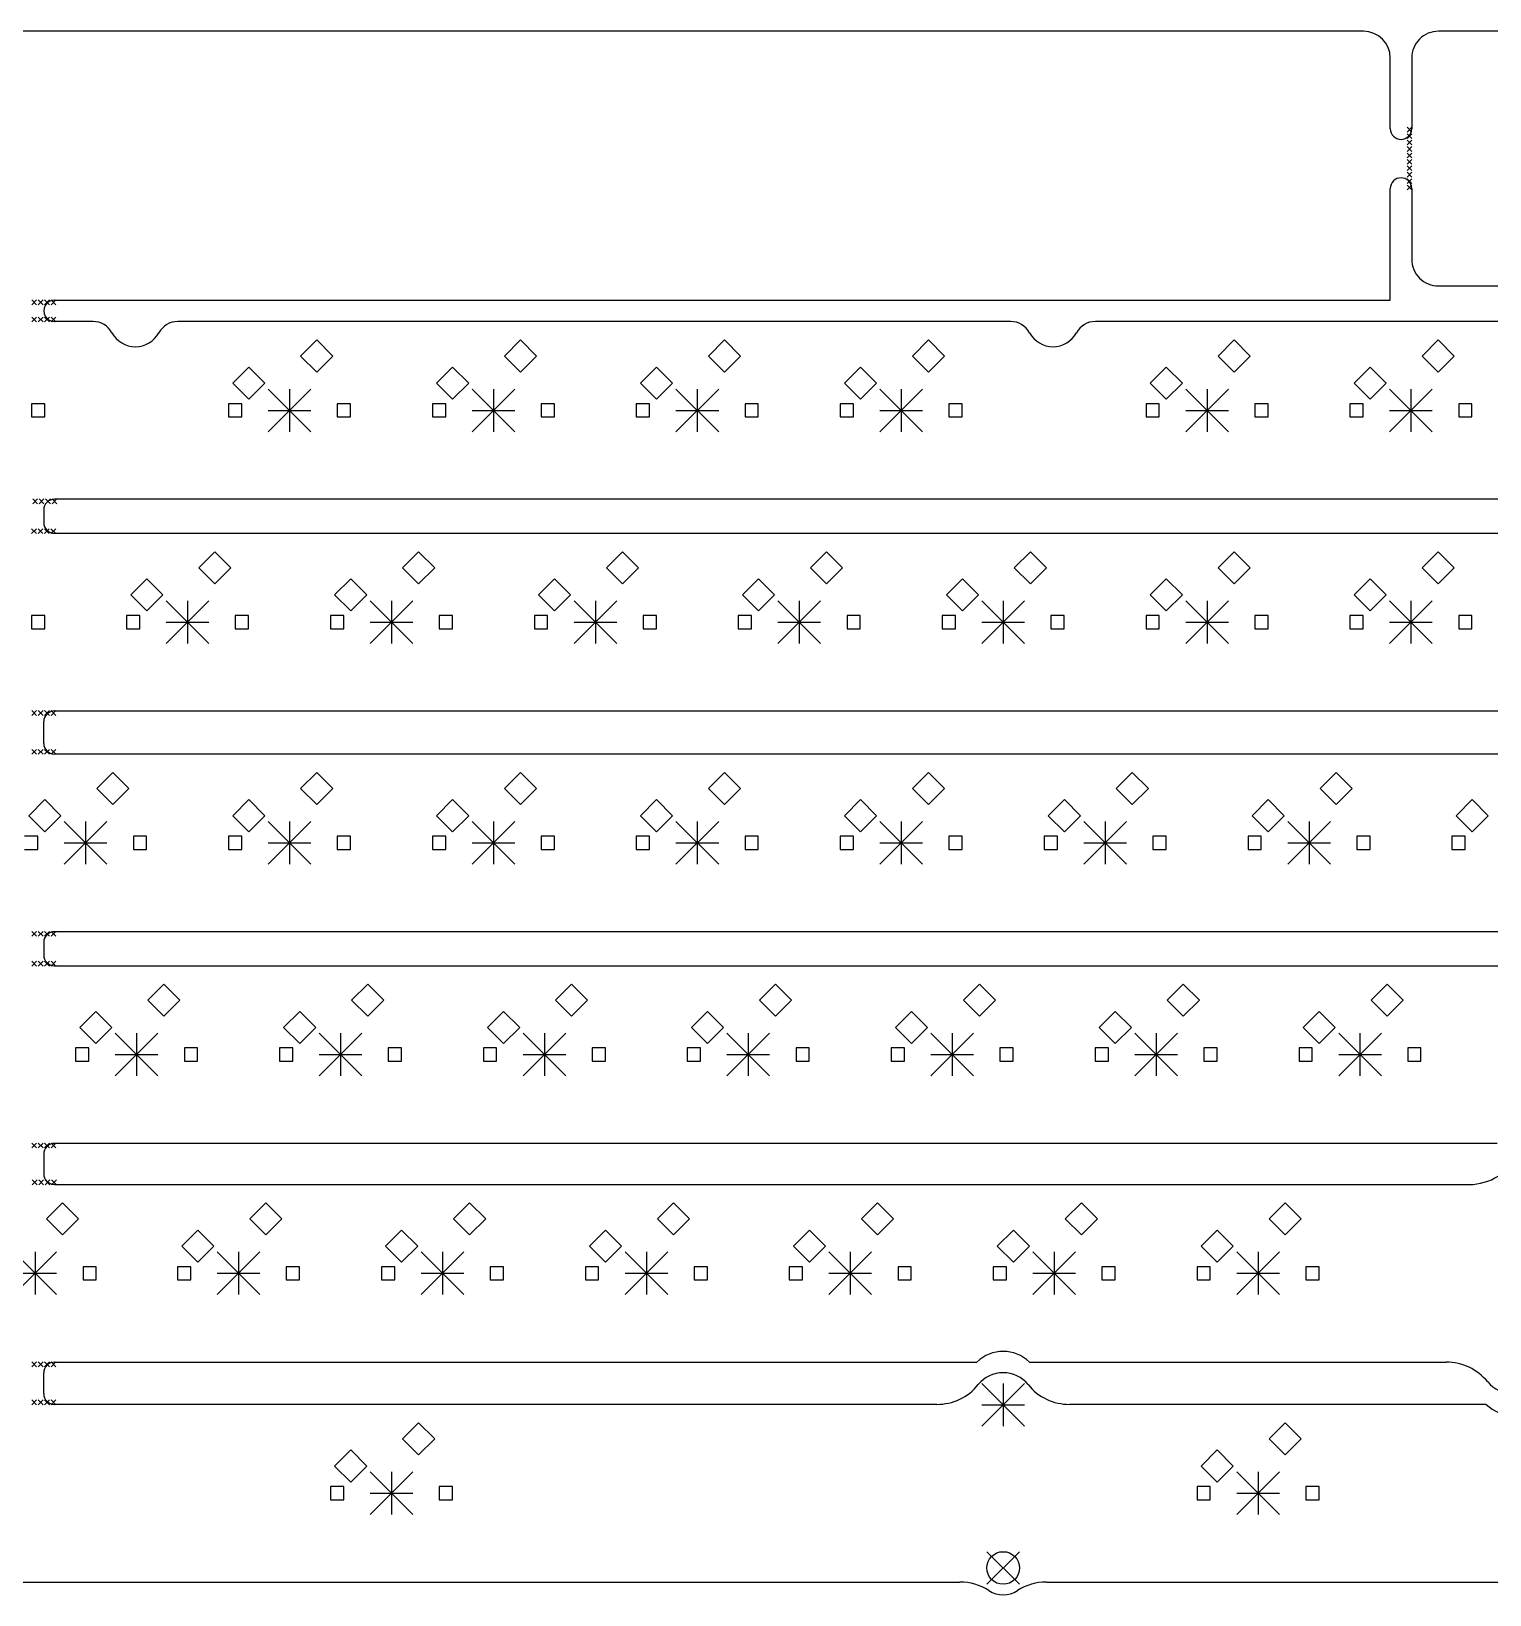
# Model space of a CAD drawing. Extents: x -31 to 357, y -136 to 35.
# Drawn here: x 99.7 to 236, y -110.7 to 35.4 of the extents above; entities that cross this region are included whole.
import ezdxf

# ---------------------------------------------------------------- set-up
doc = ezdxf.new("R2010")
doc.units = 0
doc.layers.add('BLACK', color=7, linetype='CONTINUOUS')

msp = doc.modelspace()

# ---------------------------------------------------------------- linework, layer by layer
at = {"layer": 'BLACK', "linetype": 'CONTINUOUS'}
for p, q in [((224.168, 35.425), (-26.025, 35.425)), ((347.875, 35.425), (231.168, 35.425)), ((226.668, 26.319), (226.668, 32.925)), ((228.668, 32.925), (228.668, 26.319)), ((228.243, 26.45), (228.693, 26)), ((228.693, 26.45), (228.243, 26)), ((228.243, 25.85), (228.693, 25.4)), ((228.693, 25.85), (228.243, 25.4)), ((228.243, 25.25), (228.693, 24.8)), ((228.693, 25.25), (228.243, 24.8)), ((228.243, 24.65), (228.693, 24.2)), ((228.693, 24.65), (228.243, 24.2)), ((228.243, 24.05), (228.693, 23.6)), ((228.693, 24.05), (228.243, 23.6)), ((228.243, 23.45), (228.693, 23)), ((228.693, 23.45), (228.243, 23)), ((228.243, 22.85), (228.693, 22.4)), ((228.693, 22.85), (228.243, 22.4)), ((228.243, 22.25), (228.693, 21.8)), ((228.693, 22.25), (228.243, 21.8)), ((226.668, 10.3), (226.668, 20.731)), ((228.243, 21.65), (228.693, 21.2)), ((228.693, 21.65), (228.243, 21.2)), ((228.243, 21.05), (228.693, 20.6)), ((228.693, 21.05), (228.243, 20.6)), ((228.668, 20.731), (228.668, 14.125)), ((99.7464, 10.325), (100.196, 9.875)), ((100.196, 10.325), (99.7464, 9.875)), ((100.346, 10.325), (100.796, 9.875)), ((100.796, 10.325), (100.346, 9.875)), ((100.946, 10.325), (101.396, 9.875)), ((101.396, 10.325), (100.946, 9.875)), ((101.546, 10.325), (101.996, 9.875)), ((101.996, 10.325), (101.546, 9.875)), ((101.865, 10.3), (226.668, 10.3)), ((231.168, 11.625), (286.727, 11.625)), ((99.7464, 8.725), (100.196, 8.275)), ((100.196, 8.725), (99.7464, 8.275)), ((100.346, 8.725), (100.796, 8.275)), ((100.796, 8.725), (100.346, 8.275)), ((100.946, 8.725), (101.396, 8.275)), ((101.396, 8.725), (100.946, 8.275)), ((101.546, 8.725), (101.996, 8.275)), ((101.996, 8.725), (101.546, 8.275)), ((105.471, 8.3), (101.865, 8.3)), ((191.201, 8.3), (113.382, 8.3)), ((274.651, 8.3), (199.112, 8.3)), ((126.365, 6.58), (124.865, 5.08)), ((127.865, 5.08), (126.365, 6.58)), ((145.415, 6.58), (143.915, 5.08)), ((146.915, 5.08), (145.415, 6.58)), ((164.465, 6.58), (162.965, 5.08)), ((165.965, 5.08), (164.465, 6.58)), ((183.515, 6.58), (182.015, 5.08)), ((185.015, 5.08), (183.515, 6.58)), ((212.09, 6.58), (210.59, 5.08)), ((213.59, 5.08), (212.09, 6.58)), ((231.14, 6.58), (229.64, 5.08)), ((232.64, 5.08), (231.14, 6.58)), ((124.865, 5.08), (126.365, 3.58)), ((126.365, 3.58), (127.865, 5.08)), ((143.915, 5.08), (145.415, 3.58)), ((145.415, 3.58), (146.915, 5.08)), ((162.965, 5.08), (164.465, 3.58)), ((164.465, 3.58), (165.965, 5.08)), ((182.015, 5.08), (183.515, 3.58)), ((183.515, 3.58), (185.015, 5.08)), ((210.59, 5.08), (212.09, 3.58)), ((212.09, 3.58), (213.59, 5.08)), ((229.64, 5.08), (231.14, 3.58)), ((231.14, 3.58), (232.64, 5.08)), ((120.015, 4.04), (118.515, 2.54)), ((121.515, 2.54), (120.015, 4.04)), ((139.065, 4.04), (137.565, 2.54)), ((140.565, 2.54), (139.065, 4.04)), ((158.115, 4.04), (156.615, 2.54)), ((159.615, 2.54), (158.115, 4.04)), ((177.165, 4.04), (175.665, 2.54)), ((178.665, 2.54), (177.165, 4.04)), ((205.74, 4.04), (204.24, 2.54)), ((207.24, 2.54), (205.74, 4.04)), ((224.79, 4.04), (223.29, 2.54)), ((226.29, 2.54), (224.79, 4.04)), ((118.515, 2.54), (120.015, 1.04)), ((120.015, 1.04), (121.515, 2.54)), ((121.831, 1.9939), (125.819, -1.9939)), ((125.819, 1.9939), (121.831, -1.9939)), ((123.825, 1.9939), (123.825, -1.9939)), ((137.565, 2.54), (139.065, 1.04)), ((139.065, 1.04), (140.565, 2.54)), ((140.881, 1.9939), (144.869, -1.9939)), ((144.869, 1.9939), (140.881, -1.9939)), ((142.875, 1.9939), (142.875, -1.9939)), ((156.615, 2.54), (158.115, 1.04)), ((158.115, 1.04), (159.615, 2.54)), ((159.931, 1.9939), (163.919, -1.9939)), ((163.919, 1.9939), (159.931, -1.9939)), ((161.925, 1.9939), (161.925, -1.9939)), ((175.665, 2.54), (177.165, 1.04)), ((177.165, 1.04), (178.665, 2.54)), ((178.981, 1.9939), (182.969, -1.9939)), ((182.969, 1.9939), (178.981, -1.9939)), ((180.975, 1.9939), (180.975, -1.9939)), ((204.24, 2.54), (205.74, 1.04)), ((205.74, 1.04), (207.24, 2.54)), ((207.556, 1.9939), (211.544, -1.9939)), ((211.544, 1.9939), (207.556, -1.9939)), ((209.55, 1.9939), (209.55, -1.9939)), ((223.29, 2.54), (224.79, 1.04)), ((224.79, 1.04), (226.29, 2.54)), ((226.606, 1.9939), (230.594, -1.9939)), ((230.594, 1.9939), (226.606, -1.9939)), ((228.6, 1.9939), (228.6, -1.9939)), ((100.949, 0.618724), (99.7113, 0.618724)), ((99.7113, 0.618724), (99.7113, -0.618724)), ((100.949, -0.618724), (100.949, 0.618724)), ((119.364, 0.618724), (118.126, 0.618724)), ((118.126, 0.618724), (118.126, -0.618724)), ((119.364, -0.618724), (119.364, 0.618724)), ((121.831, 0), (125.819, 0)), ((129.524, 0.618724), (128.286, 0.618724)), ((128.286, 0.618724), (128.286, -0.618724)), ((129.524, -0.618724), (129.524, 0.618724)), ((138.414, 0.618724), (137.176, 0.618724)), ((137.176, 0.618724), (137.176, -0.618724)), ((138.414, -0.618724), (138.414, 0.618724)), ((140.881, 0), (144.869, 0)), ((148.574, 0.618724), (147.336, 0.618724)), ((147.336, 0.618724), (147.336, -0.618724)), ((148.574, -0.618724), (148.574, 0.618724)), ((157.464, 0.618724), (156.226, 0.618724)), ((156.226, 0.618724), (156.226, -0.618724)), ((157.464, -0.618724), (157.464, 0.618724)), ((159.931, 0), (163.919, 0)), ((167.624, 0.618724), (166.386, 0.618724)), ((166.386, 0.618724), (166.386, -0.618724)), ((167.624, -0.618724), (167.624, 0.618724)), ((176.514, 0.618724), (175.276, 0.618724)), ((175.276, 0.618724), (175.276, -0.618724)), ((176.514, -0.618724), (176.514, 0.618724)), ((178.981, 0), (182.969, 0)), ((186.674, 0.618724), (185.436, 0.618724)), ((185.436, 0.618724), (185.436, -0.618724)), ((186.674, -0.618724), (186.674, 0.618724)), ((205.089, 0.618724), (203.851, 0.618724)), ((203.851, 0.618724), (203.851, -0.618724)), ((205.089, -0.618724), (205.089, 0.618724)), ((207.556, 0), (211.544, 0)), ((215.249, 0.618724), (214.011, 0.618724)), ((214.011, 0.618724), (214.011, -0.618724)), ((215.249, -0.618724), (215.249, 0.618724)), ((224.139, 0.618724), (222.901, 0.618724)), ((222.901, 0.618724), (222.901, -0.618724)), ((224.139, -0.618724), (224.139, 0.618724)), ((226.606, 0), (230.594, 0)), ((234.299, 0.618724), (233.061, 0.618724)), ((233.061, 0.618724), (233.061, -0.618724)), ((234.299, -0.618724), (234.299, 0.618724)), ((99.7113, -0.618724), (100.949, -0.618724)), ((118.126, -0.618724), (119.364, -0.618724)), ((128.286, -0.618724), (129.524, -0.618724)), ((137.176, -0.618724), (138.414, -0.618724)), ((147.336, -0.618724), (148.574, -0.618724)), ((156.226, -0.618724), (157.464, -0.618724)), ((166.386, -0.618724), (167.624, -0.618724)), ((175.276, -0.618724), (176.514, -0.618724)), ((185.436, -0.618724), (186.674, -0.618724)), ((203.851, -0.618724), (205.089, -0.618724)), ((214.011, -0.618724), (215.249, -0.618724)), ((222.901, -0.618724), (224.139, -0.618724)), ((233.061, -0.618724), (234.299, -0.618724)), ((99.8337, -8.275), (100.284, -8.725)), ((100.284, -8.275), (99.8337, -8.725)), ((100.434, -8.275), (100.884, -8.725)), ((100.884, -8.275), (100.434, -8.725)), ((101.034, -8.275), (101.484, -8.725)), ((101.484, -8.275), (101.034, -8.725)), ((101.634, -8.275), (102.084, -8.725)), ((102.084, -8.275), (101.634, -8.725)), ((286.727, -8.3), (101.865, -8.3)), ((100.865, -9.3), (100.865, -10.485)), ((99.731, -11.06), (100.181, -11.51)), ((100.181, -11.06), (99.731, -11.51)), ((100.331, -11.06), (100.781, -11.51)), ((100.781, -11.06), (100.331, -11.51)), ((100.931, -11.06), (101.381, -11.51)), ((101.381, -11.06), (100.931, -11.51)), ((101.531, -11.06), (101.981, -11.51)), ((101.981, -11.06), (101.531, -11.51)), ((101.865, -11.485), (241.191, -11.485)), ((116.84, -13.205), (115.34, -14.705)), ((118.34, -14.705), (116.84, -13.205)), ((135.89, -13.205), (134.39, -14.705)), ((137.39, -14.705), (135.89, -13.205)), ((154.94, -13.205), (153.44, -14.705)), ((156.44, -14.705), (154.94, -13.205)), ((173.99, -13.205), (172.49, -14.705)), ((175.49, -14.705), (173.99, -13.205)), ((193.04, -13.205), (191.54, -14.705)), ((194.54, -14.705), (193.04, -13.205)), ((212.09, -13.205), (210.59, -14.705)), ((213.59, -14.705), (212.09, -13.205)), ((231.14, -13.205), (229.64, -14.705)), ((232.64, -14.705), (231.14, -13.205)), ((110.49, -15.745), (108.99, -17.245)), ((111.99, -17.245), (110.49, -15.745)), ((115.34, -14.705), (116.84, -16.205)), ((116.84, -16.205), (118.34, -14.705)), ((129.54, -15.745), (128.04, -17.245)), ((131.04, -17.245), (129.54, -15.745)), ((134.39, -14.705), (135.89, -16.205)), ((135.89, -16.205), (137.39, -14.705)), ((148.59, -15.745), (147.09, -17.245)), ((150.09, -17.245), (148.59, -15.745)), ((153.44, -14.705), (154.94, -16.205)), ((154.94, -16.205), (156.44, -14.705)), ((167.64, -15.745), (166.14, -17.245)), ((169.14, -17.245), (167.64, -15.745)), ((172.49, -14.705), (173.99, -16.205)), ((173.99, -16.205), (175.49, -14.705)), ((186.69, -15.745), (185.19, -17.245)), ((188.19, -17.245), (186.69, -15.745)), ((191.54, -14.705), (193.04, -16.205)), ((193.04, -16.205), (194.54, -14.705)), ((205.74, -15.745), (204.24, -17.245)), ((207.24, -17.245), (205.74, -15.745)), ((210.59, -14.705), (212.09, -16.205)), ((212.09, -16.205), (213.59, -14.705)), ((224.79, -15.745), (223.29, -17.245)), ((226.29, -17.245), (224.79, -15.745)), ((229.64, -14.705), (231.14, -16.205)), ((231.14, -16.205), (232.64, -14.705)), ((108.99, -17.245), (110.49, -18.745)), ((110.49, -18.745), (111.99, -17.245)), ((128.04, -17.245), (129.54, -18.745)), ((129.54, -18.745), (131.04, -17.245)), ((147.09, -17.245), (148.59, -18.745)), ((148.59, -18.745), (150.09, -17.245)), ((166.14, -17.245), (167.64, -18.745)), ((167.64, -18.745), (169.14, -17.245)), ((185.19, -17.245), (186.69, -18.745)), ((186.69, -18.745), (188.19, -17.245)), ((204.24, -17.245), (205.74, -18.745)), ((205.74, -18.745), (207.24, -17.245)), ((223.29, -17.245), (224.79, -18.745)), ((224.79, -18.745), (226.29, -17.245)), ((112.306, -17.7911), (116.294, -21.7789)), ((116.294, -17.7911), (112.306, -21.7789)), ((114.3, -17.7911), (114.3, -21.7789)), ((131.356, -17.7911), (135.344, -21.7789)), ((135.344, -17.7911), (131.356, -21.7789)), ((133.35, -17.7911), (133.35, -21.7789)), ((150.406, -17.7911), (154.394, -21.7789)), ((154.394, -17.7911), (150.406, -21.7789)), ((152.4, -17.7911), (152.4, -21.7789)), ((169.456, -17.7911), (173.444, -21.7789)), ((173.444, -17.7911), (169.456, -21.7789)), ((171.45, -17.7911), (171.45, -21.7789)), ((188.506, -17.7911), (192.494, -21.7789)), ((192.494, -17.7911), (188.506, -21.7789)), ((190.5, -17.7911), (190.5, -21.7789)), ((207.556, -17.7911), (211.544, -21.7789)), ((211.544, -17.7911), (207.556, -21.7789)), ((209.55, -17.7911), (209.55, -21.7789)), ((226.606, -17.7911), (230.594, -21.7789)), ((230.594, -17.7911), (226.606, -21.7789)), ((228.6, -17.7911), (228.6, -21.7789)), ((100.949, -19.1663), (99.7113, -19.1663)), ((99.7113, -19.1663), (99.7113, -20.4037)), ((99.7113, -20.4037), (100.949, -20.4037)), ((100.949, -20.4037), (100.949, -19.1663)), ((109.839, -19.1663), (108.601, -19.1663)), ((108.601, -19.1663), (108.601, -20.4037)), ((108.601, -20.4037), (109.839, -20.4037)), ((109.839, -20.4037), (109.839, -19.1663)), ((112.306, -19.785), (116.294, -19.785)), ((119.999, -19.1663), (118.761, -19.1663)), ((118.761, -19.1663), (118.761, -20.4037)), ((118.761, -20.4037), (119.999, -20.4037)), ((119.999, -20.4037), (119.999, -19.1663)), ((128.889, -19.1663), (127.651, -19.1663)), ((127.651, -19.1663), (127.651, -20.4037)), ((127.651, -20.4037), (128.889, -20.4037)), ((128.889, -20.4037), (128.889, -19.1663)), ((131.356, -19.785), (135.344, -19.785)), ((139.049, -19.1663), (137.811, -19.1663)), ((137.811, -19.1663), (137.811, -20.4037)), ((137.811, -20.4037), (139.049, -20.4037)), ((139.049, -20.4037), (139.049, -19.1663)), ((147.939, -19.1663), (146.701, -19.1663)), ((146.701, -19.1663), (146.701, -20.4037)), ((146.701, -20.4037), (147.939, -20.4037)), ((147.939, -20.4037), (147.939, -19.1663)), ((150.406, -19.785), (154.394, -19.785)), ((158.099, -19.1663), (156.861, -19.1663)), ((156.861, -19.1663), (156.861, -20.4037)), ((156.861, -20.4037), (158.099, -20.4037)), ((158.099, -20.4037), (158.099, -19.1663)), ((166.989, -19.1663), (165.751, -19.1663)), ((165.751, -19.1663), (165.751, -20.4037)), ((165.751, -20.4037), (166.989, -20.4037)), ((166.989, -20.4037), (166.989, -19.1663)), ((169.456, -19.785), (173.444, -19.785)), ((177.149, -19.1663), (175.911, -19.1663)), ((175.911, -19.1663), (175.911, -20.4037)), ((175.911, -20.4037), (177.149, -20.4037)), ((177.149, -20.4037), (177.149, -19.1663)), ((186.039, -19.1663), (184.801, -19.1663)), ((184.801, -19.1663), (184.801, -20.4037)), ((184.801, -20.4037), (186.039, -20.4037)), ((186.039, -20.4037), (186.039, -19.1663)), ((188.506, -19.785), (192.494, -19.785)), ((196.199, -19.1663), (194.961, -19.1663)), ((194.961, -19.1663), (194.961, -20.4037)), ((194.961, -20.4037), (196.199, -20.4037)), ((196.199, -20.4037), (196.199, -19.1663)), ((205.089, -19.1663), (203.851, -19.1663)), ((203.851, -19.1663), (203.851, -20.4037)), ((203.851, -20.4037), (205.089, -20.4037)), ((205.089, -20.4037), (205.089, -19.1663)), ((207.556, -19.785), (211.544, -19.785)), ((215.249, -19.1663), (214.011, -19.1663)), ((214.011, -19.1663), (214.011, -20.4037)), ((214.011, -20.4037), (215.249, -20.4037)), ((215.249, -20.4037), (215.249, -19.1663)), ((224.139, -19.1663), (222.901, -19.1663)), ((222.901, -19.1663), (222.901, -20.4037)), ((222.901, -20.4037), (224.139, -20.4037)), ((224.139, -20.4037), (224.139, -19.1663)), ((226.606, -19.785), (230.594, -19.785)), ((234.299, -19.1663), (233.061, -19.1663)), ((233.061, -19.1663), (233.061, -20.4037)), ((233.061, -20.4037), (234.299, -20.4037)), ((234.299, -20.4037), (234.299, -19.1663)), ((99.7464, -28.06), (100.196, -28.51)), ((100.196, -28.06), (99.7464, -28.51)), ((100.346, -28.06), (100.796, -28.51)), ((100.796, -28.06), (100.346, -28.51)), ((100.865, -31.1133), (100.865, -29.085)), ((100.946, -28.06), (101.396, -28.51)), ((101.396, -28.06), (100.946, -28.51)), ((101.546, -28.06), (101.996, -28.51)), ((101.996, -28.06), (101.546, -28.51)), ((101.865, -28.085), (239.028, -28.085)), ((99.7464, -31.6879), (100.196, -32.1379)), ((100.196, -31.6879), (99.7464, -32.1379)), ((100.346, -31.6879), (100.796, -32.1379)), ((100.796, -31.6879), (100.346, -32.1379)), ((100.946, -31.6879), (101.396, -32.1379)), ((101.396, -31.6879), (100.946, -32.1379)), ((101.546, -31.6879), (101.996, -32.1379)), ((101.996, -31.6879), (101.546, -32.1379)), ((242.895, -32.1133), (101.865, -32.1133)), ((107.315, -33.8333), (105.815, -35.3333)), ((108.815, -35.3333), (107.315, -33.8333)), ((126.365, -33.8333), (124.865, -35.3333)), ((127.865, -35.3333), (126.365, -33.8333)), ((145.415, -33.8333), (143.915, -35.3333)), ((146.915, -35.3333), (145.415, -33.8333)), ((164.465, -33.8333), (162.965, -35.3333)), ((165.965, -35.3333), (164.465, -33.8333)), ((183.515, -33.8333), (182.015, -35.3333)), ((185.015, -35.3333), (183.515, -33.8333)), ((202.565, -33.8333), (201.065, -35.3333)), ((204.065, -35.3333), (202.565, -33.8333)), ((221.615, -33.8333), (220.115, -35.3333)), ((223.115, -35.3333), (221.615, -33.8333)), ((100.965, -36.3733), (99.465, -37.8733)), ((102.465, -37.8733), (100.965, -36.3733)), ((105.815, -35.3333), (107.315, -36.8333)), ((107.315, -36.8333), (108.815, -35.3333)), ((120.015, -36.3733), (118.515, -37.8733)), ((121.515, -37.8733), (120.015, -36.3733)), ((124.865, -35.3333), (126.365, -36.8333)), ((126.365, -36.8333), (127.865, -35.3333)), ((139.065, -36.3733), (137.565, -37.8733)), ((140.565, -37.8733), (139.065, -36.3733)), ((143.915, -35.3333), (145.415, -36.8333)), ((145.415, -36.8333), (146.915, -35.3333)), ((158.115, -36.3733), (156.615, -37.8733)), ((159.615, -37.8733), (158.115, -36.3733)), ((162.965, -35.3333), (164.465, -36.8333)), ((164.465, -36.8333), (165.965, -35.3333)), ((177.165, -36.3733), (175.665, -37.8733)), ((178.665, -37.8733), (177.165, -36.3733)), ((182.015, -35.3333), (183.515, -36.8333)), ((183.515, -36.8333), (185.015, -35.3333)), ((196.215, -36.3733), (194.715, -37.8733)), ((197.715, -37.8733), (196.215, -36.3733)), ((201.065, -35.3333), (202.565, -36.8333)), ((202.565, -36.8333), (204.065, -35.3333)), ((215.265, -36.3733), (213.765, -37.8733)), ((216.765, -37.8733), (215.265, -36.3733)), ((220.115, -35.3333), (221.615, -36.8333)), ((221.615, -36.8333), (223.115, -35.3333)), ((234.315, -36.3733), (232.815, -37.8733)), ((235.815, -37.8733), (234.315, -36.3733)), ((99.465, -37.8733), (100.965, -39.3733)), ((100.965, -39.3733), (102.465, -37.8733)), ((118.515, -37.8733), (120.015, -39.3733)), ((120.015, -39.3733), (121.515, -37.8733)), ((137.565, -37.8733), (139.065, -39.3733)), ((139.065, -39.3733), (140.565, -37.8733)), ((156.615, -37.8733), (158.115, -39.3733)), ((158.115, -39.3733), (159.615, -37.8733)), ((175.665, -37.8733), (177.165, -39.3733)), ((177.165, -39.3733), (178.665, -37.8733)), ((194.715, -37.8733), (196.215, -39.3733)), ((196.215, -39.3733), (197.715, -37.8733)), ((213.765, -37.8733), (215.265, -39.3733)), ((215.265, -39.3733), (216.765, -37.8733)), ((232.815, -37.8733), (234.315, -39.3733)), ((234.315, -39.3733), (235.815, -37.8733)), ((102.781, -38.4194), (106.769, -42.4072)), ((106.769, -38.4194), (102.781, -42.4072)), ((104.775, -38.4194), (104.775, -42.4072)), ((121.831, -38.4194), (125.819, -42.4072)), ((125.819, -38.4194), (121.831, -42.4072)), ((123.825, -38.4194), (123.825, -42.4072)), ((140.881, -38.4194), (144.869, -42.4072)), ((144.869, -38.4194), (140.881, -42.4072)), ((142.875, -38.4194), (142.875, -42.4072)), ((159.931, -38.4194), (163.919, -42.4072)), ((163.919, -38.4194), (159.931, -42.4072)), ((161.925, -38.4194), (161.925, -42.4072)), ((178.981, -38.4194), (182.969, -42.4072)), ((182.969, -38.4194), (178.981, -42.4072)), ((180.975, -38.4194), (180.975, -42.4072)), ((198.031, -38.4194), (202.019, -42.4072)), ((202.019, -38.4194), (198.031, -42.4072)), ((200.025, -38.4194), (200.025, -42.4072)), ((217.081, -38.4194), (221.069, -42.4072)), ((221.069, -38.4194), (217.081, -42.4072)), ((219.075, -38.4194), (219.075, -42.4072)), ((100.314, -39.7946), (99.0763, -39.7946)), ((100.314, -41.032), (100.314, -39.7946)), ((102.781, -40.4133), (106.769, -40.4133)), ((110.474, -39.7946), (109.236, -39.7946)), ((109.236, -39.7946), (109.236, -41.032)), ((110.474, -41.032), (110.474, -39.7946)), ((119.364, -39.7946), (118.126, -39.7946)), ((118.126, -39.7946), (118.126, -41.032)), ((119.364, -41.032), (119.364, -39.7946)), ((121.831, -40.4133), (125.819, -40.4133)), ((129.524, -39.7946), (128.286, -39.7946)), ((128.286, -39.7946), (128.286, -41.032)), ((129.524, -41.032), (129.524, -39.7946)), ((138.414, -39.7946), (137.176, -39.7946)), ((137.176, -39.7946), (137.176, -41.032)), ((138.414, -41.032), (138.414, -39.7946)), ((140.881, -40.4133), (144.869, -40.4133)), ((148.574, -39.7946), (147.336, -39.7946)), ((147.336, -39.7946), (147.336, -41.032)), ((148.574, -41.032), (148.574, -39.7946)), ((157.464, -39.7946), (156.226, -39.7946)), ((156.226, -39.7946), (156.226, -41.032)), ((157.464, -41.032), (157.464, -39.7946)), ((159.931, -40.4133), (163.919, -40.4133)), ((167.624, -39.7946), (166.386, -39.7946)), ((166.386, -39.7946), (166.386, -41.032)), ((167.624, -41.032), (167.624, -39.7946)), ((176.514, -39.7946), (175.276, -39.7946)), ((175.276, -39.7946), (175.276, -41.032)), ((176.514, -41.032), (176.514, -39.7946)), ((178.981, -40.4133), (182.969, -40.4133)), ((186.674, -39.7946), (185.436, -39.7946)), ((185.436, -39.7946), (185.436, -41.032)), ((186.674, -41.032), (186.674, -39.7946)), ((195.564, -39.7946), (194.326, -39.7946)), ((194.326, -39.7946), (194.326, -41.032)), ((195.564, -41.032), (195.564, -39.7946)), ((198.031, -40.4133), (202.019, -40.4133)), ((205.724, -39.7946), (204.486, -39.7946)), ((204.486, -39.7946), (204.486, -41.032)), ((205.724, -41.032), (205.724, -39.7946)), ((214.614, -39.7946), (213.376, -39.7946)), ((213.376, -39.7946), (213.376, -41.032)), ((214.614, -41.032), (214.614, -39.7946)), ((217.081, -40.4133), (221.069, -40.4133)), ((224.774, -39.7946), (223.536, -39.7946)), ((223.536, -39.7946), (223.536, -41.032)), ((224.774, -41.032), (224.774, -39.7946)), ((233.664, -39.7946), (232.426, -39.7946)), ((232.426, -39.7946), (232.426, -41.032)), ((233.664, -41.032), (233.664, -39.7946)), ((99.0763, -41.032), (100.314, -41.032)), ((109.236, -41.032), (110.474, -41.032)), ((118.126, -41.032), (119.364, -41.032)), ((128.286, -41.032), (129.524, -41.032)), ((137.176, -41.032), (138.414, -41.032)), ((147.336, -41.032), (148.574, -41.032)), ((156.226, -41.032), (157.464, -41.032)), ((166.386, -41.032), (167.624, -41.032)), ((175.276, -41.032), (176.514, -41.032)), ((185.436, -41.032), (186.674, -41.032)), ((194.326, -41.032), (195.564, -41.032)), ((204.486, -41.032), (205.724, -41.032)), ((213.376, -41.032), (214.614, -41.032)), ((223.536, -41.032), (224.774, -41.032)), ((232.426, -41.032), (233.664, -41.032)), ((99.7464, -48.6883), (100.196, -49.1383)), ((100.196, -48.6883), (99.7464, -49.1383)), ((100.346, -48.6883), (100.796, -49.1383)), ((100.796, -48.6883), (100.346, -49.1383)), ((100.946, -48.6883), (101.396, -49.1383)), ((101.396, -48.6883), (100.946, -49.1383)), ((101.546, -48.6883), (101.996, -49.1383)), ((101.996, -48.6883), (101.546, -49.1383)), ((286.727, -48.7133), (101.865, -48.7133)), ((100.865, -49.7133), (100.865, -50.8983)), ((99.7464, -51.4733), (100.196, -51.9233)), ((100.196, -51.4733), (99.7464, -51.9233)), ((100.346, -51.4733), (100.796, -51.9233)), ((100.796, -51.4733), (100.346, -51.9233)), ((100.946, -51.4733), (101.396, -51.9233)), ((101.396, -51.4733), (100.946, -51.9233)), ((101.546, -51.4733), (101.996, -51.9233)), ((101.996, -51.4733), (101.546, -51.9233)), ((101.865, -51.8983), (238.81, -51.8983)), ((112.078, -53.6183), (110.578, -55.1183)), ((113.578, -55.1183), (112.078, -53.6183)), ((131.127, -53.6183), (129.627, -55.1183)), ((132.627, -55.1183), (131.127, -53.6183)), ((150.177, -53.6183), (148.677, -55.1183)), ((151.677, -55.1183), (150.177, -53.6183)), ((169.227, -53.6183), (167.727, -55.1183)), ((170.727, -55.1183), (169.227, -53.6183)), ((188.278, -53.6183), (186.778, -55.1183)), ((189.778, -55.1183), (188.278, -53.6183)), ((207.327, -53.6183), (205.827, -55.1183)), ((208.827, -55.1183), (207.327, -53.6183)), ((226.377, -53.6183), (224.877, -55.1183)), ((227.877, -55.1183), (226.377, -53.6183)), ((110.578, -55.1183), (112.078, -56.6183)), ((112.078, -56.6183), (113.578, -55.1183)), ((129.627, -55.1183), (131.127, -56.6183)), ((131.127, -56.6183), (132.627, -55.1183)), ((148.677, -55.1183), (150.177, -56.6183)), ((150.177, -56.6183), (151.677, -55.1183)), ((167.727, -55.1183), (169.227, -56.6183)), ((169.227, -56.6183), (170.727, -55.1183)), ((186.778, -55.1183), (188.278, -56.6183)), ((188.278, -56.6183), (189.778, -55.1183)), ((205.827, -55.1183), (207.327, -56.6183)), ((207.327, -56.6183), (208.827, -55.1183)), ((224.877, -55.1183), (226.377, -56.6183)), ((226.377, -56.6183), (227.877, -55.1183)), ((105.727, -56.1583), (104.227, -57.6583)), ((107.227, -57.6583), (105.727, -56.1583)), ((124.777, -56.1583), (123.277, -57.6583)), ((126.277, -57.6583), (124.777, -56.1583)), ((143.827, -56.1583), (142.327, -57.6583)), ((145.327, -57.6583), (143.827, -56.1583)), ((162.877, -56.1583), (161.377, -57.6583)), ((164.377, -57.6583), (162.877, -56.1583)), ((181.927, -56.1583), (180.427, -57.6583)), ((183.427, -57.6583), (181.927, -56.1583)), ((200.977, -56.1583), (199.477, -57.6583)), ((202.477, -57.6583), (200.977, -56.1583)), ((220.028, -56.1583), (218.528, -57.6583)), ((221.528, -57.6583), (220.028, -56.1583)), ((104.227, -57.6583), (105.727, -59.1583)), ((105.727, -59.1583), (107.227, -57.6583)), ((107.544, -58.2044), (111.531, -62.1922)), ((111.531, -58.2044), (107.544, -62.1922)), ((109.537, -58.2044), (109.537, -62.1922)), ((123.277, -57.6583), (124.777, -59.1583)), ((124.777, -59.1583), (126.277, -57.6583)), ((126.594, -58.2044), (130.581, -62.1922)), ((130.581, -58.2044), (126.594, -62.1922)), ((128.588, -58.2044), (128.588, -62.1922)), ((142.327, -57.6583), (143.827, -59.1583)), ((143.827, -59.1583), (145.327, -57.6583)), ((145.644, -58.2044), (149.631, -62.1922)), ((149.631, -58.2044), (145.644, -62.1922)), ((147.637, -58.2044), (147.637, -62.1922)), ((161.377, -57.6583), (162.877, -59.1583)), ((162.877, -59.1583), (164.377, -57.6583)), ((164.694, -58.2044), (168.681, -62.1922)), ((168.681, -58.2044), (164.694, -62.1922)), ((166.688, -58.2044), (166.688, -62.1922)), ((180.427, -57.6583), (181.927, -59.1583)), ((181.927, -59.1583), (183.427, -57.6583)), ((183.744, -58.2044), (187.731, -62.1922)), ((187.731, -58.2044), (183.744, -62.1922)), ((185.737, -58.2044), (185.737, -62.1922)), ((199.477, -57.6583), (200.977, -59.1583)), ((200.977, -59.1583), (202.477, -57.6583)), ((202.794, -58.2044), (206.781, -62.1922)), ((206.781, -58.2044), (202.794, -62.1922)), ((204.787, -58.2044), (204.787, -62.1922)), ((218.528, -57.6583), (220.028, -59.1583)), ((220.028, -59.1583), (221.528, -57.6583)), ((221.844, -58.2044), (225.831, -62.1922)), ((225.831, -58.2044), (221.844, -62.1922)), ((223.837, -58.2044), (223.837, -62.1922)), ((105.076, -59.5796), (103.839, -59.5796)), ((103.839, -59.5796), (103.839, -60.817)), ((105.076, -60.817), (105.076, -59.5796)), ((115.236, -59.5796), (113.999, -59.5796)), ((113.999, -59.5796), (113.999, -60.817)), ((115.236, -60.817), (115.236, -59.5796)), ((124.126, -59.5796), (122.889, -59.5796)), ((122.889, -59.5796), (122.889, -60.817)), ((124.126, -60.817), (124.126, -59.5796)), ((134.286, -59.5796), (133.049, -59.5796)), ((133.049, -59.5796), (133.049, -60.817)), ((134.286, -60.817), (134.286, -59.5796)), ((143.176, -59.5796), (141.939, -59.5796)), ((141.939, -59.5796), (141.939, -60.817)), ((143.176, -60.817), (143.176, -59.5796)), ((153.336, -59.5796), (152.099, -59.5796)), ((152.099, -59.5796), (152.099, -60.817)), ((153.336, -60.817), (153.336, -59.5796)), ((162.226, -59.5796), (160.989, -59.5796)), ((160.989, -59.5796), (160.989, -60.817)), ((162.226, -60.817), (162.226, -59.5796)), ((172.386, -59.5796), (171.149, -59.5796)), ((171.149, -59.5796), (171.149, -60.817)), ((172.386, -60.817), (172.386, -59.5796)), ((181.276, -59.5796), (180.039, -59.5796)), ((180.039, -59.5796), (180.039, -60.817)), ((181.276, -60.817), (181.276, -59.5796)), ((191.436, -59.5796), (190.199, -59.5796)), ((190.199, -59.5796), (190.199, -60.817)), ((191.436, -60.817), (191.436, -59.5796)), ((200.326, -59.5796), (199.089, -59.5796)), ((199.089, -59.5796), (199.089, -60.817)), ((200.326, -60.817), (200.326, -59.5796)), ((210.486, -59.5796), (209.249, -59.5796)), ((209.249, -59.5796), (209.249, -60.817)), ((210.486, -60.817), (210.486, -59.5796)), ((219.376, -59.5796), (218.139, -59.5796)), ((218.139, -59.5796), (218.139, -60.817)), ((219.376, -60.817), (219.376, -59.5796)), ((229.536, -59.5796), (228.299, -59.5796)), ((228.299, -59.5796), (228.299, -60.817)), ((229.536, -60.817), (229.536, -59.5796)), ((103.839, -60.817), (105.076, -60.817)), ((107.544, -60.1983), (111.531, -60.1983)), ((113.999, -60.817), (115.236, -60.817)), ((122.889, -60.817), (124.126, -60.817)), ((126.594, -60.1983), (130.581, -60.1983)), ((133.049, -60.817), (134.286, -60.817)), ((141.939, -60.817), (143.176, -60.817)), ((145.644, -60.1983), (149.631, -60.1983)), ((152.099, -60.817), (153.336, -60.817)), ((160.989, -60.817), (162.226, -60.817)), ((164.694, -60.1983), (168.681, -60.1983)), ((171.149, -60.817), (172.386, -60.817)), ((180.039, -60.817), (181.276, -60.817)), ((183.744, -60.1983), (187.731, -60.1983)), ((190.199, -60.817), (191.436, -60.817)), ((199.089, -60.817), (200.326, -60.817)), ((202.794, -60.1983), (206.781, -60.1983)), ((209.249, -60.817), (210.486, -60.817)), ((218.139, -60.817), (219.376, -60.817)), ((221.844, -60.1983), (225.831, -60.1983)), ((228.299, -60.817), (229.536, -60.817)), ((99.7464, -68.4733), (100.196, -68.9233)), ((100.196, -68.4733), (99.7464, -68.9233)), ((100.346, -68.4733), (100.796, -68.9233)), ((100.796, -68.4733), (100.346, -68.9233)), ((100.946, -68.4733), (101.396, -68.9233)), ((101.396, -68.4733), (100.946, -68.9233)), ((101.546, -68.4733), (101.996, -68.9233)), ((101.996, -68.4733), (101.546, -68.9233)), ((236.647, -68.4983), (101.865, -68.4983)), ((100.865, -69.4983), (100.865, -71.3353)), ((99.7958, -71.9103), (100.246, -72.3603)), ((100.246, -71.9103), (99.7958, -72.3603)), ((100.396, -71.9103), (100.846, -72.3603)), ((100.846, -71.9103), (100.396, -72.3603)), ((100.996, -71.9103), (101.446, -72.3603)), ((101.446, -71.9103), (100.996, -72.3603)), ((101.596, -71.9103), (102.046, -72.3603)), ((102.046, -71.9103), (101.596, -72.3603)), ((101.865, -72.3353), (234.047, -72.3353)), ((102.615, -74.0553), (101.115, -75.5553)), ((104.115, -75.5553), (102.615, -74.0553)), ((121.602, -74.0553), (120.102, -75.5553)), ((123.102, -75.5553), (121.602, -74.0553)), ((140.653, -74.0553), (139.153, -75.5553)), ((142.153, -75.5553), (140.653, -74.0553)), ((159.702, -74.0553), (158.202, -75.5553)), ((161.202, -75.5553), (159.702, -74.0553)), ((178.752, -74.0553), (177.252, -75.5553)), ((180.252, -75.5553), (178.752, -74.0553)), ((197.802, -74.0553), (196.302, -75.5553)), ((199.302, -75.5553), (197.802, -74.0553)), ((216.852, -74.0553), (215.352, -75.5553)), ((218.352, -75.5553), (216.852, -74.0553)), ((101.115, -75.5553), (102.615, -77.0553)), ((102.615, -77.0553), (104.115, -75.5553)), ((120.102, -75.5553), (121.602, -77.0553)), ((121.602, -77.0553), (123.102, -75.5553)), ((139.153, -75.5553), (140.653, -77.0553)), ((140.653, -77.0553), (142.153, -75.5553)), ((158.202, -75.5553), (159.702, -77.0553)), ((159.702, -77.0553), (161.202, -75.5553)), ((177.252, -75.5553), (178.752, -77.0553)), ((178.752, -77.0553), (180.252, -75.5553)), ((196.302, -75.5553), (197.802, -77.0553)), ((197.802, -77.0553), (199.302, -75.5553)), ((215.352, -75.5553), (216.852, -77.0553)), ((216.852, -77.0553), (218.352, -75.5553)), ((115.252, -76.5953), (113.752, -78.0953)), ((116.752, -78.0953), (115.252, -76.5953)), ((134.302, -76.5953), (132.802, -78.0953)), ((135.802, -78.0953), (134.302, -76.5953)), ((153.352, -76.5953), (151.852, -78.0953)), ((154.852, -78.0953), (153.352, -76.5953)), ((172.403, -76.5953), (170.903, -78.0953)), ((173.903, -78.0953), (172.403, -76.5953)), ((191.452, -76.5953), (189.952, -78.0953)), ((192.952, -78.0953), (191.452, -76.5953)), ((210.502, -76.5953), (209.002, -78.0953)), ((212.002, -78.0953), (210.502, -76.5953)), ((98.0814, -78.6414), (102.069, -82.6292)), ((102.069, -78.6414), (98.0814, -82.6292)), ((100.075, -78.6414), (100.075, -82.6292)), ((113.752, -78.0953), (115.252, -79.5953)), ((115.252, -79.5953), (116.752, -78.0953)), ((117.069, -78.6414), (121.056, -82.6292)), ((121.056, -78.6414), (117.069, -82.6292)), ((119.062, -78.6414), (119.062, -82.6292)), ((132.802, -78.0953), (134.302, -79.5953)), ((134.302, -79.5953), (135.802, -78.0953)), ((136.119, -78.6414), (140.106, -82.6292)), ((140.106, -78.6414), (136.119, -82.6292)), ((138.112, -78.6414), (138.112, -82.6292)), ((151.852, -78.0953), (153.352, -79.5953)), ((153.352, -79.5953), (154.852, -78.0953)), ((155.169, -78.6414), (159.156, -82.6292)), ((159.156, -78.6414), (155.169, -82.6292)), ((157.162, -78.6414), (157.162, -82.6292)), ((170.903, -78.0953), (172.403, -79.5953)), ((172.403, -79.5953), (173.903, -78.0953)), ((174.219, -78.6414), (178.206, -82.6292)), ((178.206, -78.6414), (174.219, -82.6292)), ((176.213, -78.6414), (176.213, -82.6292)), ((189.952, -78.0953), (191.452, -79.5953)), ((191.452, -79.5953), (192.952, -78.0953)), ((193.269, -78.6414), (197.256, -82.6292)), ((197.256, -78.6414), (193.269, -82.6292)), ((195.262, -78.6414), (195.262, -82.6292)), ((209.002, -78.0953), (210.502, -79.5953)), ((210.502, -79.5953), (212.002, -78.0953)), ((212.319, -78.6414), (216.306, -82.6292)), ((216.306, -78.6414), (212.319, -82.6292)), ((214.312, -78.6414), (214.312, -82.6292)), ((105.774, -80.0166), (104.537, -80.0166)), ((104.537, -80.0166), (104.537, -81.254)), ((105.774, -81.254), (105.774, -80.0166)), ((114.601, -80.0166), (113.364, -80.0166)), ((113.364, -80.0166), (113.364, -81.254)), ((114.601, -81.254), (114.601, -80.0166)), ((124.761, -80.0166), (123.524, -80.0166)), ((123.524, -80.0166), (123.524, -81.254)), ((124.761, -81.254), (124.761, -80.0166)), ((133.651, -80.0166), (132.414, -80.0166)), ((132.414, -80.0166), (132.414, -81.254)), ((133.651, -81.254), (133.651, -80.0166)), ((143.811, -80.0166), (142.574, -80.0166)), ((142.574, -80.0166), (142.574, -81.254)), ((143.811, -81.254), (143.811, -80.0166)), ((152.701, -80.0166), (151.464, -80.0166)), ((151.464, -80.0166), (151.464, -81.254)), ((152.701, -81.254), (152.701, -80.0166)), ((162.861, -80.0166), (161.624, -80.0166)), ((161.624, -80.0166), (161.624, -81.254)), ((162.861, -81.254), (162.861, -80.0166)), ((171.751, -80.0166), (170.514, -80.0166)), ((170.514, -80.0166), (170.514, -81.254)), ((171.751, -81.254), (171.751, -80.0166)), ((181.911, -80.0166), (180.674, -80.0166)), ((180.674, -80.0166), (180.674, -81.254)), ((181.911, -81.254), (181.911, -80.0166)), ((190.801, -80.0166), (189.564, -80.0166)), ((189.564, -80.0166), (189.564, -81.254)), ((190.801, -81.254), (190.801, -80.0166)), ((200.961, -80.0166), (199.724, -80.0166)), ((199.724, -80.0166), (199.724, -81.254)), ((200.961, -81.254), (200.961, -80.0166)), ((209.851, -80.0166), (208.614, -80.0166)), ((208.614, -80.0166), (208.614, -81.254)), ((209.851, -81.254), (209.851, -80.0166)), ((220.011, -80.0166), (218.774, -80.0166)), ((218.774, -80.0166), (218.774, -81.254)), ((220.011, -81.254), (220.011, -80.0166)), ((98.0814, -80.6353), (102.069, -80.6353)), ((104.537, -81.254), (105.774, -81.254)), ((113.364, -81.254), (114.601, -81.254)), ((117.069, -80.6353), (121.056, -80.6353)), ((123.524, -81.254), (124.761, -81.254)), ((132.414, -81.254), (133.651, -81.254)), ((136.119, -80.6353), (140.106, -80.6353)), ((142.574, -81.254), (143.811, -81.254)), ((151.464, -81.254), (152.701, -81.254)), ((155.169, -80.6353), (159.156, -80.6353)), ((161.624, -81.254), (162.861, -81.254)), ((170.514, -81.254), (171.751, -81.254)), ((174.219, -80.6353), (178.206, -80.6353)), ((180.674, -81.254), (181.911, -81.254)), ((189.564, -81.254), (190.801, -81.254)), ((193.269, -80.6353), (197.256, -80.6353)), ((199.724, -81.254), (200.961, -81.254)), ((208.614, -81.254), (209.851, -81.254)), ((212.319, -80.6353), (216.306, -80.6353)), ((218.774, -81.254), (220.011, -81.254)), ((99.7464, -88.9103), (100.196, -89.3603)), ((100.196, -88.9103), (99.7464, -89.3603)), ((100.346, -88.9103), (100.796, -89.3603)), ((100.796, -88.9103), (100.346, -89.3603)), ((100.946, -88.9103), (101.396, -89.3603)), ((101.396, -88.9103), (100.946, -89.3603)), ((101.546, -88.9103), (101.996, -89.3603)), ((101.996, -88.9103), (101.546, -89.3603)), ((101.865, -88.9353), (188.045, -88.9353)), ((192.955, -88.9353), (231.885, -88.9353)), ((100.865, -91.8853), (100.865, -89.9353)), ((188.506, -90.9364), (192.494, -94.9242)), ((192.494, -90.9364), (188.506, -94.9242)), ((190.5, -90.9364), (190.5, -94.9242)), ((99.7464, -92.4603), (100.196, -92.9103)), ((100.196, -92.4603), (99.7464, -92.9103)), ((100.346, -92.4603), (100.796, -92.9103)), ((100.796, -92.4603), (100.346, -92.9103)), ((100.946, -92.4603), (101.396, -92.9103)), ((101.396, -92.4603), (100.946, -92.9103)), ((101.546, -92.4603), (101.996, -92.9103)), ((101.996, -92.4603), (101.546, -92.9103)), ((184.291, -92.8853), (101.865, -92.8853)), ((188.506, -92.9303), (192.494, -92.9303)), ((235.639, -92.8853), (196.709, -92.8853)), ((135.89, -94.6053), (134.39, -96.1053)), ((137.39, -96.1053), (135.89, -94.6053)), ((216.852, -94.6053), (215.352, -96.1053)), ((218.352, -96.1053), (216.852, -94.6053)), ((134.39, -96.1053), (135.89, -97.6053)), ((135.89, -97.6053), (137.39, -96.1053)), ((215.352, -96.1053), (216.852, -97.6053)), ((216.852, -97.6053), (218.352, -96.1053)), ((129.54, -97.1453), (128.04, -98.6453)), ((131.04, -98.6453), (129.54, -97.1453)), ((210.502, -97.1453), (209.002, -98.6453)), ((212.002, -98.6453), (210.502, -97.1453)), ((128.04, -98.6453), (129.54, -100.145)), ((129.54, -100.145), (131.04, -98.6453)), ((131.356, -99.1914), (135.344, -103.179)), ((135.344, -99.1914), (131.356, -103.179)), ((133.35, -99.1914), (133.35, -103.179)), ((209.002, -98.6453), (210.502, -100.145)), ((210.502, -100.145), (212.002, -98.6453)), ((212.319, -99.1914), (216.306, -103.179)), ((216.306, -99.1914), (212.319, -103.179)), ((214.312, -99.1914), (214.312, -103.179)), ((128.889, -100.567), (127.651, -100.567)), ((127.651, -100.567), (127.651, -101.804)), ((128.889, -101.804), (128.889, -100.567)), ((139.049, -100.567), (137.811, -100.567)), ((137.811, -100.567), (137.811, -101.804)), ((139.049, -101.804), (139.049, -100.567)), ((209.851, -100.567), (208.614, -100.567)), ((208.614, -100.567), (208.614, -101.804)), ((209.851, -101.804), (209.851, -100.567)), ((220.011, -100.567), (218.774, -100.567)), ((218.774, -100.567), (218.774, -101.804)), ((220.011, -101.804), (220.011, -100.567)), ((127.651, -101.804), (128.889, -101.804)), ((131.356, -101.185), (135.344, -101.185)), ((137.811, -101.804), (139.049, -101.804)), ((208.614, -101.804), (209.851, -101.804)), ((212.319, -101.185), (216.306, -101.185)), ((218.774, -101.804), (220.011, -101.804)), ((188.976, -106.646), (192.024, -109.694)), ((192.024, -106.646), (188.976, -109.694)), ((80.2461, -109.485), (186.454, -109.485)), ((194.546, -109.485), (347.375, -109.485))]:
    msp.add_line(p, q, dxfattribs=at)
at = {"layer": 'BLACK'}
msp.add_circle((190.5, -108.17), 1.524, dxfattribs=at)
for centre, radius, start, end in [((224.168, 32.925), 2.5, 0, 89.999), ((231.168, 32.925), 2.49996, 89.999, 180), ((227.668, 26.319), 1.00004, -180, 0), ((227.668, 20.731), 1, 0, 180), ((231.168, 14.125), 2.5, -180, -89.999), ((101.865, 9.3), 1, -270.001, -89.9987), ((105.471, 6.3), 2, 28.4789, 89.9991), ((113.382, 6.3), 1.99997, 89.9991, 151.52), ((191.201, 6.3), 2, 28.4789, 89.9991), ((199.112, 6.3), 1.99997, 89.9991, 151.52), ((109.427, 8.44579), 2.5, -151.521, -28.4794), ((195.157, 8.44579), 2.5, -151.521, -28.4794), ((101.865, -9.3), 0.999979, 89.9988, 180), ((101.865, -10.485), 1, -180, -89.9988), ((101.865, -29.085), 0.999979, 89.9988, 180), ((101.865, -31.1133), 1.00004, -179.997, -89.9988), ((101.865, -49.7133), 0.999979, -270.001, -179.997), ((101.865, -50.8983), 1.00004, -179.997, -89.9988), ((101.865, -69.4983), 0.999979, -270.001, -179.997), ((101.865, -71.3353), 1.00003, -179.998, -89.9988), ((234.047, -67.3353), 5.00001, -90.0004, -57.3524), ((101.865, -89.9353), 0.999979, -270.001, -179.998), ((190.5, -91.4303), 3.5, 45.4679, 134.532), ((231.885, -93.9353), 4.99997, 39.0956, 89.9994), ((190.5, -92.9303), 3, 39.0962, 140.904), ((101.865, -91.8853), 1.00003, -179.998, -89.9988), ((184.291, -87.8853), 5.00002, -90, -39.0965), ((196.709, -87.8853), 5.00003, -140.903, -90), ((238.093, -88.8903), 3, -140.904, -39.0962), ((238.093, -90.3903), 3.5, -134.532, -45.4679), ((186.454, -114.485), 4.99997, 57.3515, 89.9998), ((194.546, -114.485), 4.99998, 90.0002, 122.648), ((190.5, -108.17), 2.5, -122.648, -57.3519)]:
    msp.add_arc(centre, radius, start, end, dxfattribs=at)

doc.saveas('drawing.dxf')
